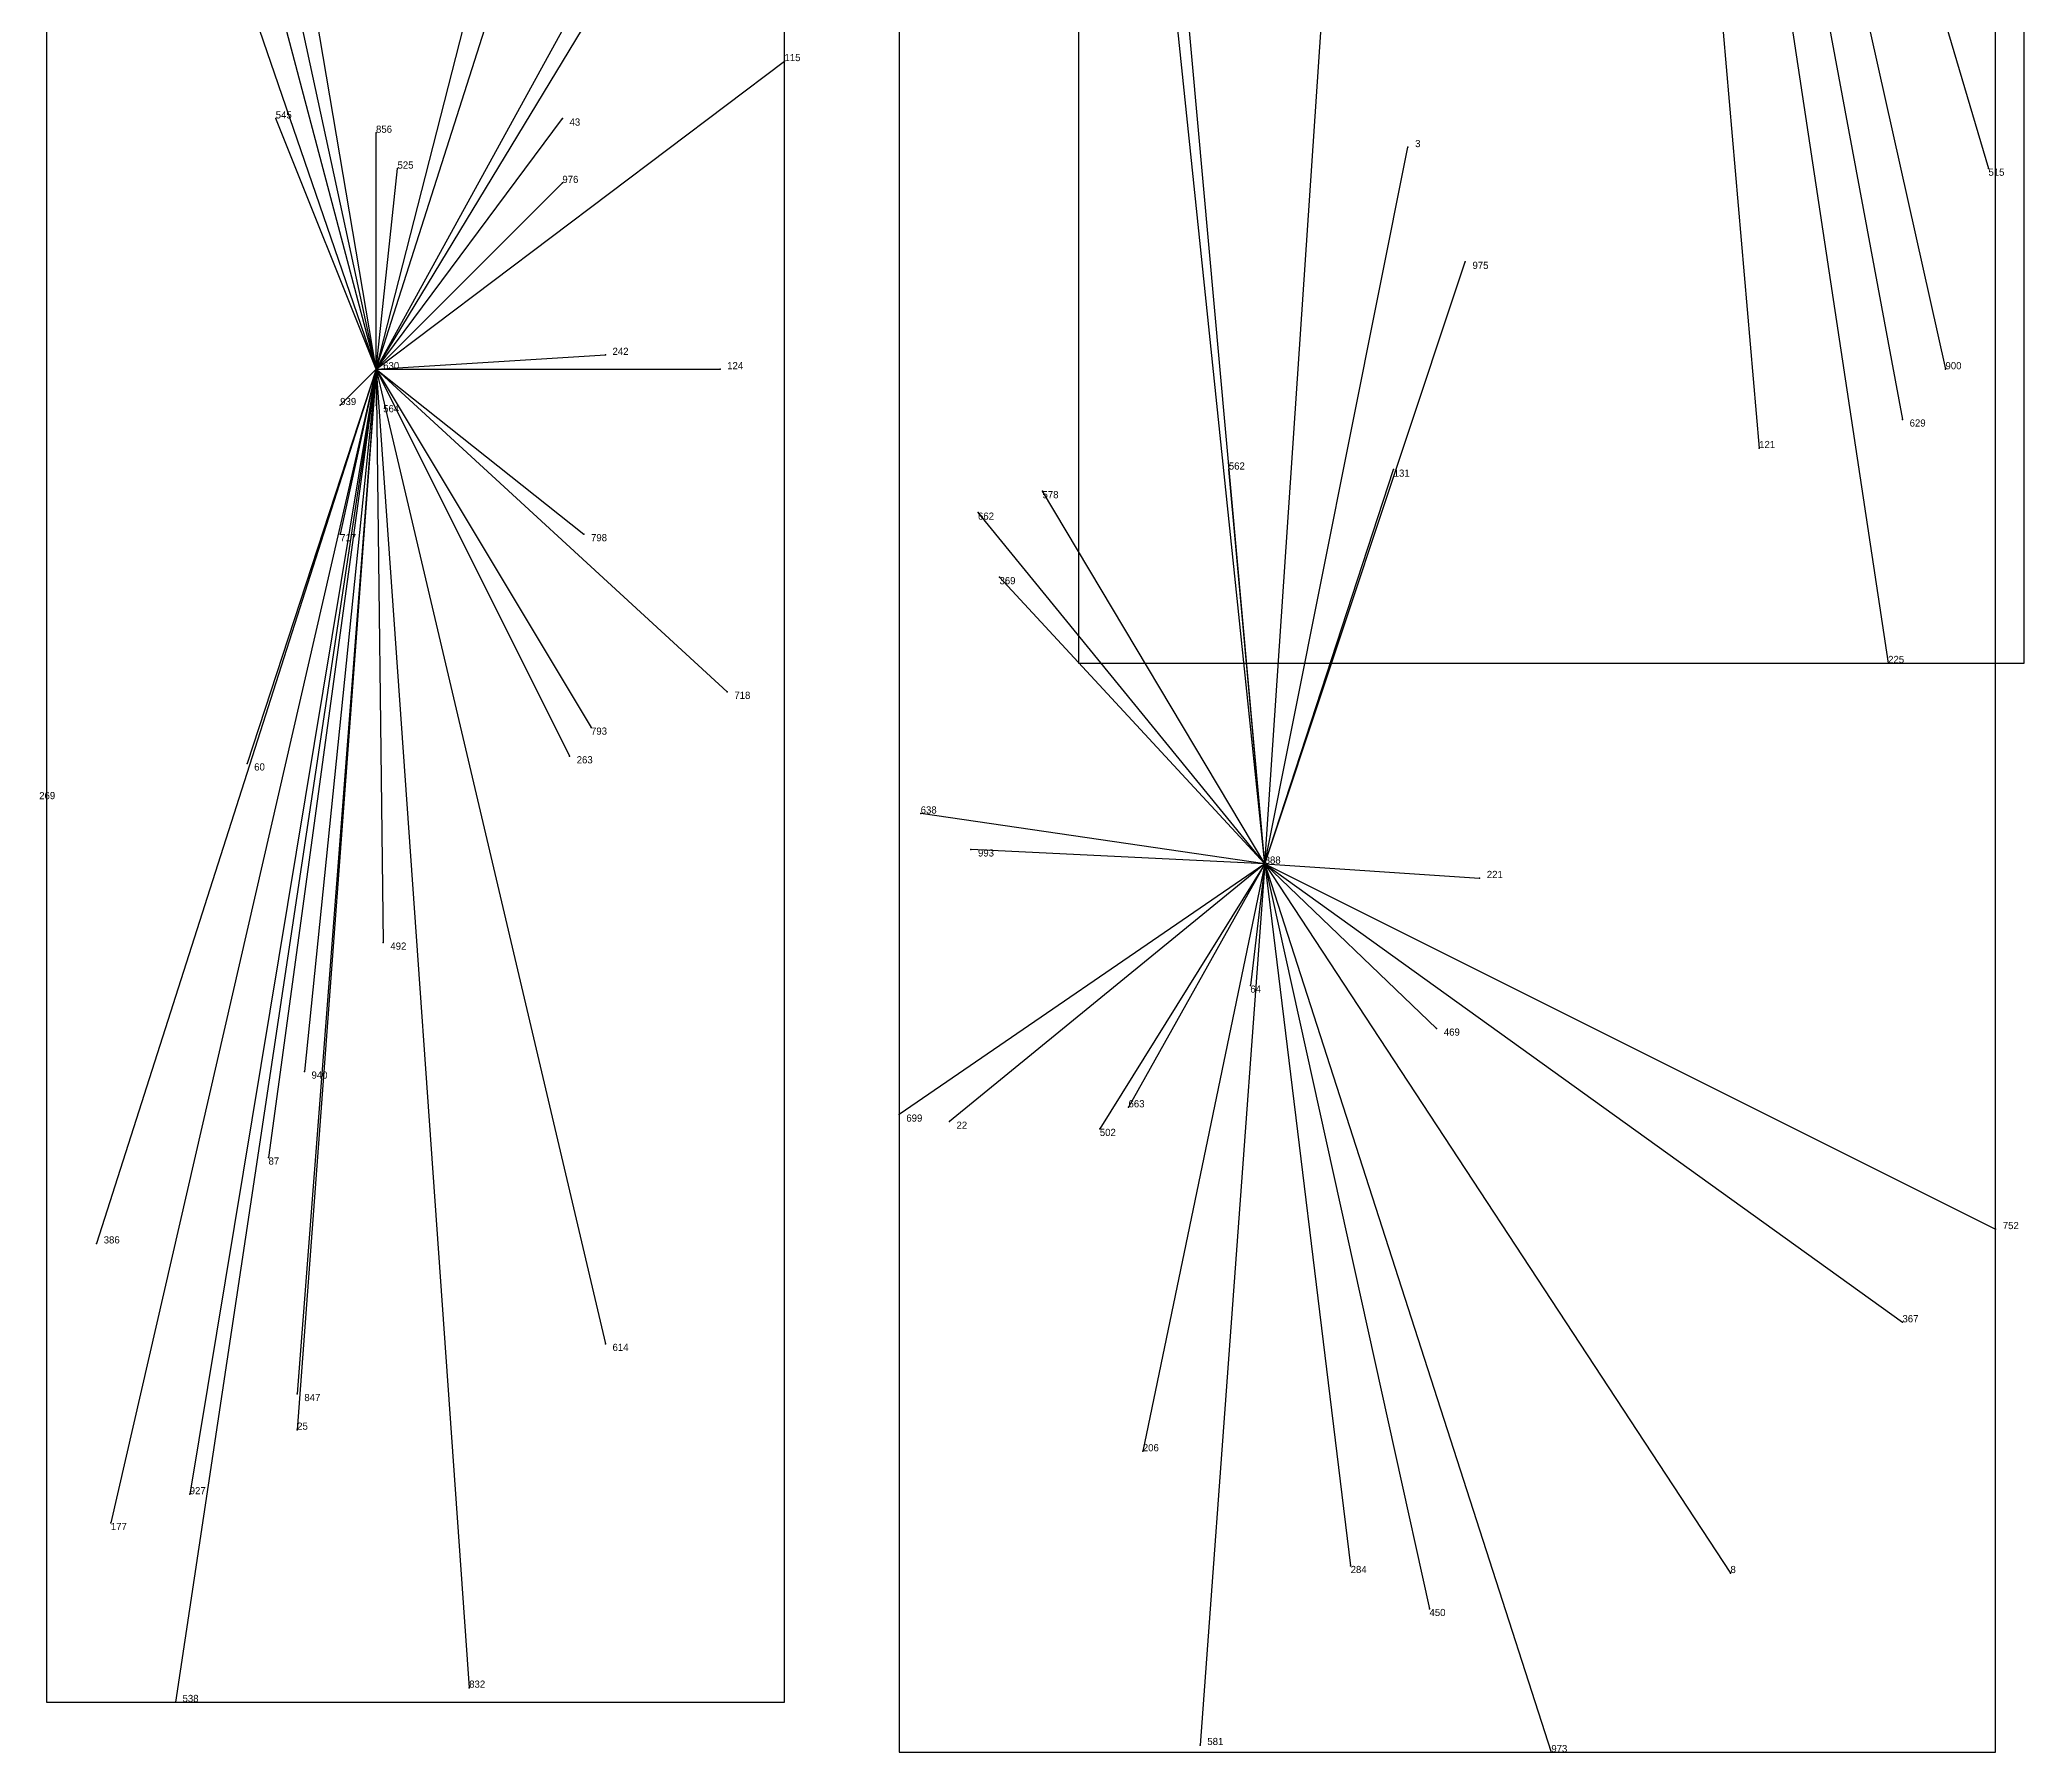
# Model space of a CAD drawing. Extents: x 0 to 1, y 0 to 1.
# Drawn here: x 0.7221 to 0.999, y 0 to 0.239 of the extents above; entities that cross this region are included whole.
import ezdxf

# ---------------------------------------------------------------- set-up
doc = ezdxf.new("R2010")
doc.units = 0
for name, color, linetype in [('Clients', 3, 'CONTINUOUS'), ('Facilities', 3, 'CONTINUOUS'), ('Facilities_lines', 3, 'CONTINUOUS'), ('Min_max_boxes', 1, 'CONTINUOUS'), ('Normals', 1, 'CONTINUOUS'), ('Source_points', 5, 'CONTINUOUS'), ('Text', 3, 'CONTINUOUS')]:
    doc.layers.add(name, color=color, linetype=linetype)

msp = doc.modelspace()

# ---------------------------------------------------------------- linework, layer by layer
at = {"layer": 'Clients', "color": 5}
for p in [(0.826, 0.236), (0.755, 0.228), (0.795, 0.228), (0.769, 0.226), (0.913, 0.224), (0.772, 0.221), (0.795, 0.219), (0.994, 0.221), (0.921, 0.208), (0.801, 0.195), (0.817, 0.193), (0.988, 0.193), (0.764, 0.188), (0.769, 0.188), (0.982, 0.186), (0.962, 0.182), (0.888, 0.179), (0.911, 0.179), (0.862, 0.176), (0.853, 0.173), (0.764, 0.17), (0.798, 0.17), (0.856, 0.164), (0.98, 0.152), (0.818, 0.148), (0.799, 0.143), (0.796, 0.139), (0.751, 0.138), (0.845, 0.131), (0.852, 0.126), (0.923, 0.122), (0.77, 0.113), (0.891, 0.107), (0.917, 0.101), (0.759, 0.095), (0.842, 0.089), (0.874, 0.09), (0.849, 0.088), (0.87, 0.087), (0.754, 0.083), (0.995, 0.073), (0.73, 0.071), (0.982, 0.06), (0.801, 0.057), (0.758, 0.05), (0.758, 0.045), (0.876, 0.042), (0.743, 0.036), (0.732, 0.032), (0.905, 0.026), (0.958, 0.025), (0.916, 0.02), (0.782, 0.009), (0.741, 0.007), (0.884, 0.001), (0.933, 0)]:
    msp.add_point(p, dxfattribs=at)
at = {"layer": 'Facilities', "color": 3}
for p in [(0.769, 0.193), (0.893, 0.124)]:
    msp.add_point(p, dxfattribs=at)
at = {"layer": 'Facilities_lines', "color": 3}
for p, q in [((0.893, 0.124), (0.865, 0.393)), ((0.944, 0.39), (0.962, 0.182)), ((0.944, 0.39), (0.98, 0.152)), ((0.944, 0.39), (0.994, 0.221)), ((0.944, 0.39), (0.982, 0.186)), ((0.944, 0.39), (0.988, 0.193)), ((0.769, 0.193), (0.723, 0.327)), ((0.769, 0.193), (0.746, 0.329)), ((0.769, 0.193), (0.741, 0.323)), ((0.769, 0.193), (0.736, 0.318)), ((0.769, 0.193), (0.824, 0.293)), ((0.769, 0.193), (0.826, 0.287)), ((0.893, 0.124), (0.904, 0.287)), ((0.893, 0.124), (0.879, 0.279)), ((0.769, 0.193), (0.79, 0.275)), ((0.769, 0.193), (0.792, 0.265)), ((0.769, 0.193), (0.826, 0.236)), ((0.769, 0.193), (0.755, 0.228)), ((0.769, 0.193), (0.795, 0.228)), ((0.769, 0.193), (0.769, 0.226)), ((0.893, 0.124), (0.913, 0.224)), ((0.769, 0.193), (0.772, 0.221)), ((0.769, 0.193), (0.795, 0.219)), ((0.893, 0.124), (0.921, 0.208)), ((0.769, 0.193), (0.801, 0.195)), ((0.769, 0.193), (0.73, 0.071)), ((0.769, 0.193), (0.732, 0.032)), ((0.769, 0.193), (0.741, 0.007)), ((0.769, 0.193), (0.743, 0.036)), ((0.769, 0.193), (0.751, 0.138)), ((0.769, 0.193), (0.754, 0.083)), ((0.769, 0.193), (0.758, 0.045)), ((0.769, 0.193), (0.758, 0.05)), ((0.769, 0.193), (0.759, 0.095)), ((0.769, 0.193), (0.764, 0.17)), ((0.769, 0.193), (0.764, 0.188)), ((0.769, 0.193), (0.817, 0.193)), ((0.769, 0.193), (0.77, 0.113)), ((0.769, 0.193), (0.796, 0.139)), ((0.769, 0.193), (0.801, 0.057)), ((0.769, 0.193), (0.769, 0.188)), ((0.769, 0.193), (0.818, 0.148)), ((0.769, 0.193), (0.799, 0.143)), ((0.769, 0.193), (0.798, 0.17)), ((0.769, 0.193), (0.782, 0.009)), ((0.893, 0.124), (0.888, 0.179)), ((0.893, 0.124), (0.911, 0.179)), ((0.893, 0.124), (0.862, 0.176)), ((0.893, 0.124), (0.853, 0.173)), ((0.893, 0.124), (0.856, 0.164)), ((0.893, 0.124), (0.845, 0.131)), ((0.893, 0.124), (0.852, 0.126)), ((0.893, 0.124), (0.842, 0.089)), ((0.893, 0.124), (0.849, 0.088)), ((0.893, 0.124), (0.87, 0.087)), ((0.893, 0.124), (0.874, 0.09)), ((0.893, 0.124), (0.876, 0.042)), ((0.893, 0.124), (0.884, 0.001)), ((0.893, 0.124), (0.891, 0.107)), ((0.893, 0.124), (0.905, 0.026)), ((0.893, 0.124), (0.916, 0.02)), ((0.893, 0.124), (0.958, 0.025)), ((0.893, 0.124), (0.923, 0.122)), ((0.893, 0.124), (0.982, 0.06)), ((0.893, 0.124), (0.917, 0.101)), ((0.893, 0.124), (0.995, 0.073)), ((0.893, 0.124), (0.933, 0))]:
    msp.add_line(p, q, dxfattribs=at)
at = {"layer": 'Min_max_boxes', "color": 1}
for p, q in [((0.867, 0.534), (0.867, 0.152)), ((0.867, 0.534), (0.867, 0.152)), ((0.999, 0.152), (0.999, 0.534)), ((0.999, 0.152), (0.999, 0.534)), ((0.842, 0.393), (0.842, 0)), ((0.842, 0.393), (0.842, 0)), ((0.995, 0), (0.995, 0.393)), ((0.995, 0), (0.995, 0.393)), ((0.723, 0.329), (0.723, 0.007)), ((0.723, 0.329), (0.723, 0.007)), ((0.826, 0.007), (0.826, 0.329)), ((0.826, 0.007), (0.826, 0.329)), ((0.867, 0.152), (0.999, 0.152)), ((0.867, 0.152), (0.999, 0.152)), ((0.867, 0.152), (0.867, 0.152)), ((0.999, 0.152), (0.999, 0.152)), ((0.723, 0.007), (0.826, 0.007)), ((0.723, 0.007), (0.826, 0.007)), ((0.723, 0.007), (0.723, 0.007)), ((0.826, 0.007), (0.826, 0.007)), ((0.842, 0), (0.995, 0)), ((0.842, 0), (0.995, 0)), ((0.842, 0), (0.842, 0)), ((0.995, 0), (0.995, 0))]:
    msp.add_line(p, q, dxfattribs=at)
at = {"layer": 'Normals', "color": 1}
for p, q in [((0.826, 0.236), (0.826, 0.236, 0.1)), ((0.755, 0.228), (0.755, 0.228, 0.1)), ((0.795, 0.228), (0.795, 0.228, 0.1)), ((0.769, 0.226), (0.769, 0.226, 0.1)), ((0.913, 0.224), (0.913, 0.224, 0.1)), ((0.772, 0.221), (0.772, 0.221, 0.1)), ((0.795, 0.219), (0.795, 0.219, 0.1)), ((0.994, 0.221), (0.994, 0.221, 0.1)), ((0.921, 0.208), (0.921, 0.208, 0.1)), ((0.801, 0.195), (0.801, 0.195, 0.1)), ((0.769, 0.193), (0.769, 0.193, 0.1)), ((0.817, 0.193), (0.817, 0.193, 0.1)), ((0.988, 0.193), (0.988, 0.193, 0.1)), ((0.764, 0.188), (0.764, 0.188, 0.1)), ((0.769, 0.188), (0.769, 0.188, 0.1)), ((0.982, 0.186), (0.982, 0.186, 0.1)), ((0.962, 0.182), (0.962, 0.182, 0.1)), ((0.888, 0.179), (0.888, 0.179, 0.1)), ((0.911, 0.179), (0.911, 0.179, 0.1)), ((0.862, 0.176), (0.862, 0.176, 0.1)), ((0.853, 0.173), (0.853, 0.173, 0.1)), ((0.764, 0.17), (0.764, 0.17, 0.1)), ((0.798, 0.17), (0.798, 0.17, 0.1)), ((0.856, 0.164), (0.856, 0.164, 0.1)), ((0.98, 0.152), (0.98, 0.152, 0.1)), ((0.818, 0.148), (0.818, 0.148, 0.1)), ((0.799, 0.143), (0.799, 0.143, 0.1)), ((0.796, 0.139), (0.796, 0.139, 0.1)), ((0.751, 0.138), (0.751, 0.138, 0.1)), ((0.845, 0.131), (0.845, 0.131, 0.1)), ((0.852, 0.126), (0.852, 0.126, 0.1)), ((0.893, 0.124), (0.893, 0.124, 0.1)), ((0.923, 0.122), (0.923, 0.122, 0.1)), ((0.77, 0.113), (0.77, 0.113, 0.1)), ((0.891, 0.107), (0.891, 0.107, 0.1)), ((0.917, 0.101), (0.917, 0.101, 0.1)), ((0.759, 0.095), (0.759, 0.095, 0.1)), ((0.842, 0.089), (0.842, 0.089, 0.1)), ((0.874, 0.09), (0.874, 0.09, 0.1)), ((0.849, 0.088), (0.849, 0.088, 0.1)), ((0.87, 0.087), (0.87, 0.087, 0.1)), ((0.754, 0.083), (0.754, 0.083, 0.1)), ((0.995, 0.073), (0.995, 0.073, 0.1)), ((0.73, 0.071), (0.73, 0.071, 0.1)), ((0.982, 0.06), (0.982, 0.06, 0.1)), ((0.801, 0.057), (0.801, 0.057, 0.1)), ((0.758, 0.05), (0.758, 0.05, 0.1)), ((0.758, 0.045), (0.758, 0.045, 0.1)), ((0.876, 0.042), (0.876, 0.042, 0.1)), ((0.743, 0.036), (0.743, 0.036, 0.1)), ((0.732, 0.032), (0.732, 0.032, 0.1)), ((0.905, 0.026), (0.905, 0.026, 0.1)), ((0.958, 0.025), (0.958, 0.025, 0.1)), ((0.916, 0.02), (0.916, 0.02, 0.1)), ((0.782, 0.009), (0.782, 0.009, 0.1)), ((0.741, 0.007), (0.741, 0.007, 0.1)), ((0.884, 0.001), (0.884, 0.001, 0.1)), ((0.933, 0), (0.933, 0, 0.1))]:
    msp.add_line(p, q, dxfattribs=at)
at = {"layer": 'Source_points', "color": 5}
for p in [(0.826, 0.236), (0.755, 0.228), (0.795, 0.228), (0.769, 0.226), (0.913, 0.224), (0.772, 0.221), (0.795, 0.219), (0.994, 0.221), (0.921, 0.208), (0.801, 0.195), (0.769, 0.193), (0.817, 0.193), (0.988, 0.193), (0.764, 0.188), (0.769, 0.188), (0.982, 0.186), (0.962, 0.182), (0.888, 0.179), (0.911, 0.179), (0.862, 0.176), (0.853, 0.173), (0.764, 0.17), (0.798, 0.17), (0.856, 0.164), (0.98, 0.152), (0.818, 0.148), (0.799, 0.143), (0.796, 0.139), (0.751, 0.138), (0.845, 0.131), (0.852, 0.126), (0.893, 0.124), (0.923, 0.122), (0.77, 0.113), (0.891, 0.107), (0.917, 0.101), (0.759, 0.095), (0.842, 0.089), (0.874, 0.09), (0.849, 0.088), (0.87, 0.087), (0.754, 0.083), (0.995, 0.073), (0.73, 0.071), (0.982, 0.06), (0.801, 0.057), (0.758, 0.05), (0.758, 0.045), (0.876, 0.042), (0.743, 0.036), (0.732, 0.032), (0.905, 0.026), (0.958, 0.025), (0.916, 0.02), (0.782, 0.009), (0.741, 0.007), (0.884, 0.001), (0.933, 0)]:
    msp.add_point(p, dxfattribs=at)

# ---------------------------------------------------------------- texts
at = {"layer": 'Text', "color": 3}
for s, p in [('115', (0.826, 0.236)), ('545', (0.755, 0.228)), ('43', (0.796, 0.227)), ('856', (0.769, 0.226)), ('3', (0.914, 0.224)), ('525', (0.772, 0.221)), ('976', (0.795, 0.219)), ('515', (0.994, 0.22)), ('975', (0.922, 0.207)), ('630', (0.77, 0.193)), ('242', (0.802, 0.195)), ('124', (0.818, 0.193)), ('900', (0.988, 0.193)), ('939', (0.764, 0.188)), ('564', (0.77, 0.187)), ('629', (0.983, 0.185)), ('121', (0.962, 0.182)), ('562', (0.888, 0.179)), ('131', (0.911, 0.178)), ('578', (0.862, 0.175)), ('662', (0.853, 0.172)), ('717', (0.764, 0.169)), ('798', (0.799, 0.169)), ('369', (0.856, 0.163)), ('225', (0.98, 0.152)), ('718', (0.819, 0.147)), ('793', (0.799, 0.142)), ('263', (0.797, 0.138)), ('60', (0.752, 0.137)), ('269', (0.722, 0.133)), ('638', (0.845, 0.131)), ('993', (0.853, 0.125)), ('888', (0.893, 0.124)), ('221', (0.924, 0.122)), ('492', (0.771, 0.112)), ('64', (0.891, 0.106)), ('469', (0.918, 0.1)), ('940', (0.76, 0.094)), ('699', (0.843, 0.088)), ('663', (0.874, 0.09)), ('22', (0.85, 0.087)), ('502', (0.87, 0.086)), ('87', (0.754, 0.082)), ('386', (0.731, 0.071)), ('752', (0.996, 0.073)), ('367', (0.982, 0.06)), ('614', (0.802, 0.056)), ('847', (0.759, 0.049)), ('25', (0.758, 0.045)), ('206', (0.876, 0.042)), ('927', (0.743, 0.036)), ('177', (0.732, 0.031)), ('284', (0.905, 0.025)), ('8', (0.958, 0.025)), ('450', (0.916, 0.019)), ('832', (0.782, 0.009)), ('538', (0.742, 0.007)), ('581', (0.885, 0.001)), ('973', (0.933, 0))]:
    msp.add_text(s, height=0.001, dxfattribs=at).set_placement(p)

doc.saveas('drawing.dxf')
